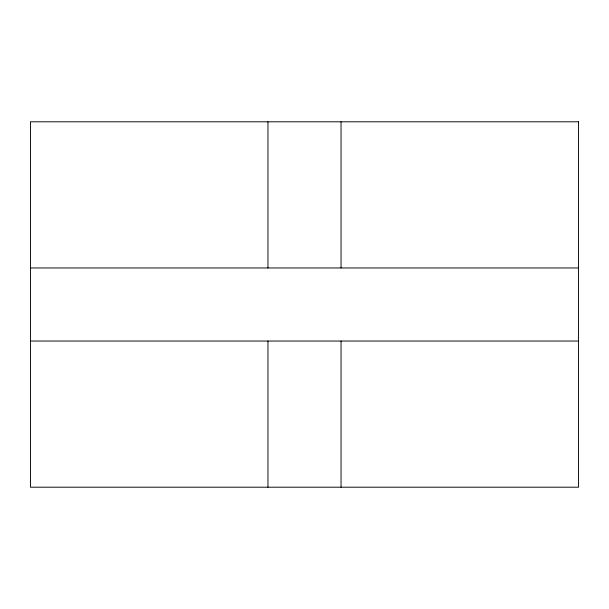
<?xml version="1.0" encoding="UTF-8"?>
<svg xmlns="http://www.w3.org/2000/svg" width="609" height="609" viewBox="0 0 609 609"><rect width="100%" height="100%" fill="white"/><g stroke="black" fill="none" stroke-linecap="round" stroke-linejoin="round"><path stroke-width="0.91" d="M30.45 267.96L578.55 267.96M30.45 341.04L578.55 341.04M341.04 121.8L341.04 267.96M341.04 341.04L341.04 487.2M267.96 121.8L267.96 267.96M267.96 341.04L267.96 487.2M578.55 121.8L30.45 121.8L30.45 487.2L578.55 487.2L578.55 121.8"/></g></svg>
